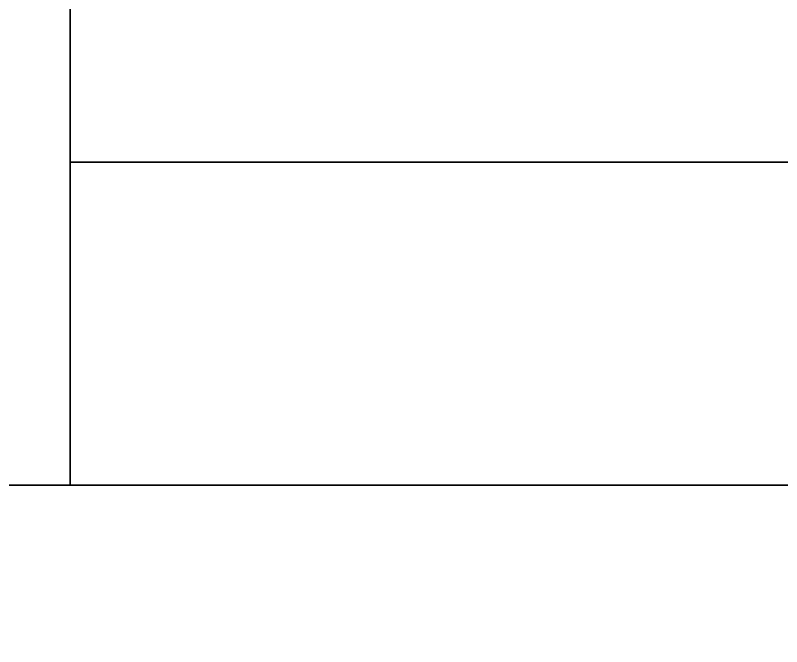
# Model space of a CAD drawing. Extents: x 0 to 4257, y -4384 to 0.
# Drawn here: x 198.95 to 241.69, y -2456 to -2420.83 of the extents above; entities that cross this region are included whole.
import ezdxf

# ---------------------------------------------------------------- set-up
doc = ezdxf.new("R2010")
doc.units = 0
for name, color, linetype in [('LAYER0', 7, 'CONTINUOUS'), ('LAYER1', 7, 'CONTINUOUS'), ('LAYER14', 7, 'CONTINUOUS'), ('LAYER17', 9, 'CONTINUOUS'), ('LAYER2', 7, 'CONTINUOUS'), ('LAYER20', 9, 'CONTINUOUS'), ('LAYER208', 7, 'CONTINUOUS'), ('LAYER210', 7, 'CONTINUOUS'), ('LAYER8', 7, 'CONTINUOUS')]:
    doc.layers.add(name, color=color, linetype=linetype)

msp = doc.modelspace()

# ---------------------------------------------------------------- linework, layer by layer
at = {"layer": 'LAYER0'}
for points, invisible_edges in [([(609, -946, 359), (0, -4366, 359), (0, -946, 359), (609, -946, 359)], 1), ([(0, -4366, 359), (609, -946, 359), (4239, -4366, 359), (0, -4366, 359)], 3), ([(4239, -4366, 364), (0, -946, 364), (0, -4366, 364), (4239, -4366, 364)], 1), ([(0, -946, 364), (4239, -4366, 364), (609, -946, 364), (0, -946, 364)], 3)]:
    msp.add_3dface(points, dxfattribs=dict(at, invisible_edges=invisible_edges))
at = {"layer": 'LAYER14', "invisible_edges": 1}
for points in [[(150, -2447, 2631), (670, -2447, 462), (150, -2447, 462), (150, -2447, 2631)], [(670, -2447, 462), (150, -2447, 2631), (670, -2447, 2631), (670, -2447, 462)], [(150, -2465, 462), (670, -2447, 462), (670, -2465, 462), (150, -2465, 462)], [(670, -2447, 462), (150, -2465, 462), (150, -2447, 462), (670, -2447, 462)], [(150, -2447, 2631), (670, -2465, 2631), (670, -2447, 2631), (150, -2447, 2631)], [(670, -2465, 2631), (150, -2447, 2631), (150, -2465, 2631), (670, -2465, 2631)]]:
    msp.add_3dface(points, dxfattribs=at)
at = {"layer": 'LAYER17', "invisible_edges": 1}
for points in [[(150, -1144, 444), (750, -3768, 444), (150, -3768, 444), (150, -1144, 444)], [(750, -3768, 444), (150, -1144, 444), (750, -1144, 444), (750, -3768, 444)], [(750, -1144, 462), (150, -3768, 462), (750, -3768, 462), (750, -1144, 462)], [(150, -3768, 462), (750, -1144, 462), (150, -1144, 462), (150, -3768, 462)]]:
    msp.add_3dface(points, dxfattribs=at)
at = {"layer": 'LAYER2', "invisible_edges": 1}
for points in [[(174.6, -2447, 1280), (670, -1804.5, 1280), (174.6, -1804.5, 1280), (174.6, -2447, 1280)], [(670, -1804.5, 1280), (174.6, -2447, 1280), (670, -2447, 1280), (670, -1804.5, 1280)], [(670, -2447, 1262), (174.6, -1804.5, 1262), (670, -1804.5, 1262), (670, -2447, 1262)], [(174.6, -1804.5, 1262), (670, -2447, 1262), (174.6, -2447, 1262), (174.6, -1804.5, 1262)], [(174.6, -2447, 1280), (670, -2447, 1262), (670, -2447, 1280), (174.6, -2447, 1280)], [(670, -2447, 1262), (174.6, -2447, 1280), (174.6, -2447, 1262), (670, -2447, 1262)]]:
    msp.add_3dface(points, dxfattribs=at)
at = {"layer": 'LAYER20', "invisible_edges": 1}
for points in [[(150, -3768, 2649), (750, -1144, 2649), (150, -1144, 2649), (150, -3768, 2649)], [(750, -1144, 2649), (150, -3768, 2649), (750, -3768, 2649), (750, -1144, 2649)], [(750, -3768, 2631), (150, -1144, 2631), (750, -1144, 2631), (750, -3768, 2631)], [(150, -1144, 2631), (750, -3768, 2631), (150, -3768, 2631), (150, -1144, 2631)]]:
    msp.add_3dface(points, dxfattribs=at)
at = {"layer": 'LAYER208', "invisible_edges": 1}
for points in [[(202, -2411, 1262), (652, -2429, 1262), (652, -2411, 1262), (202, -2411, 1262)], [(652, -2429, 1262), (202, -2411, 1262), (202, -2429, 1262), (652, -2429, 1262)], [(202, -2429, 462), (652, -2411, 462), (652, -2429, 462), (202, -2429, 462)], [(652, -2411, 462), (202, -2429, 462), (202, -2411, 462), (652, -2411, 462)], [(202, -2411, 1262), (202, -2429, 462), (202, -2429, 1262), (202, -2411, 1262)], [(202, -2429, 462), (202, -2411, 1262), (202, -2411, 462), (202, -2429, 462)], [(202, -2429, 462), (652, -2429, 1262), (202, -2429, 1262), (202, -2429, 462)], [(652, -2429, 1262), (202, -2429, 462), (652, -2429, 462), (652, -2429, 1262)]]:
    msp.add_3dface(points, dxfattribs=at)
at = {"layer": 'LAYER210', "invisible_edges": 1}
for points in [[(202, -2429, 1262), (282, -2447, 1262), (282, -2429, 1262), (202, -2429, 1262)], [(282, -2447, 1262), (202, -2429, 1262), (202, -2447, 1262), (282, -2447, 1262)], [(202, -2447, 462), (282, -2429, 462), (282, -2447, 462), (202, -2447, 462)], [(282, -2429, 462), (202, -2447, 462), (202, -2429, 462), (282, -2429, 462)], [(202, -2429, 1262), (202, -2447, 462), (202, -2447, 1262), (202, -2429, 1262)], [(202, -2447, 462), (202, -2429, 1262), (202, -2429, 462), (202, -2447, 462)], [(282, -2429, 462), (202, -2429, 1262), (282, -2429, 1262), (282, -2429, 462)], [(202, -2429, 1262), (282, -2429, 462), (202, -2429, 462), (202, -2429, 1262)], [(202, -2447, 462), (282, -2447, 1262), (202, -2447, 1262), (202, -2447, 462)], [(282, -2447, 1262), (202, -2447, 462), (282, -2447, 462), (282, -2447, 1262)]]:
    msp.add_3dface(points, dxfattribs=at)
at = {"layer": 'LAYER8', "invisible_edges": 1}
for points in [[(174.6, -2447, 2348), (670, -1804.5, 2348), (174.6, -1804.5, 2348), (174.6, -2447, 2348)], [(670, -1804.5, 2348), (174.6, -2447, 2348), (670, -2447, 2348), (670, -1804.5, 2348)], [(670, -2447, 2330), (174.6, -1804.5, 2330), (670, -1804.5, 2330), (670, -2447, 2330)], [(174.6, -1804.5, 2330), (670, -2447, 2330), (174.6, -2447, 2330), (174.6, -1804.5, 2330)], [(174.6, -2447, 2348), (670, -2447, 2330), (670, -2447, 2348), (174.6, -2447, 2348)], [(670, -2447, 2330), (174.6, -2447, 2348), (174.6, -2447, 2330), (670, -2447, 2330)]]:
    msp.add_3dface(points, dxfattribs=at)

# ---------------------------------------------------------------- meshes
at = {"layer": 'LAYER1'}
mesh = msp.add_polymesh((9, 2), dxfattribs=at)
for k, corner in enumerate([(1634, -150, 2700), (759, -150, 2700), (1634, -1604, 2700), (1634, -150, 2700), (4089, -1604, 2700), (1634, -1604, 2700), (4089, -4216, 2700), (4089, -1604, 2700), (150, -4216, 2700), (4089, -4216, 2700), (150, -1096, 2700), (150, -4216, 2700), (759, -1096, 2700), (150, -1096, 2700), (759, -150, 2700), (759, -1096, 2700), (609, 0, 2700), (609, -946, 2700)]):
    mesh.set_mesh_vertex(divmod(k, 2), corner)

doc.saveas('drawing.dxf')
